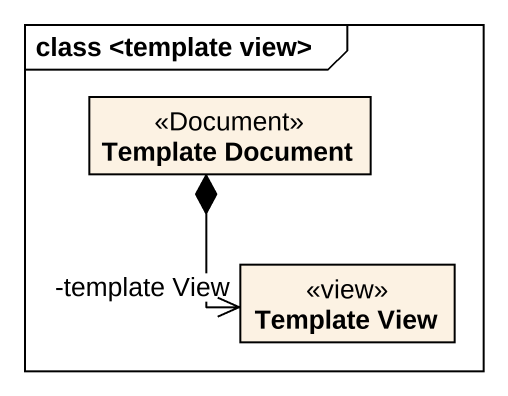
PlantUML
@startuml
mainframe class <template view>
hide circle
hide empty members
class "Template Document" as Template_Document <<Document>>
class "Template View" as Template_View <<view>>
Template_Document *--> "-template View" Template_View
@enduml
